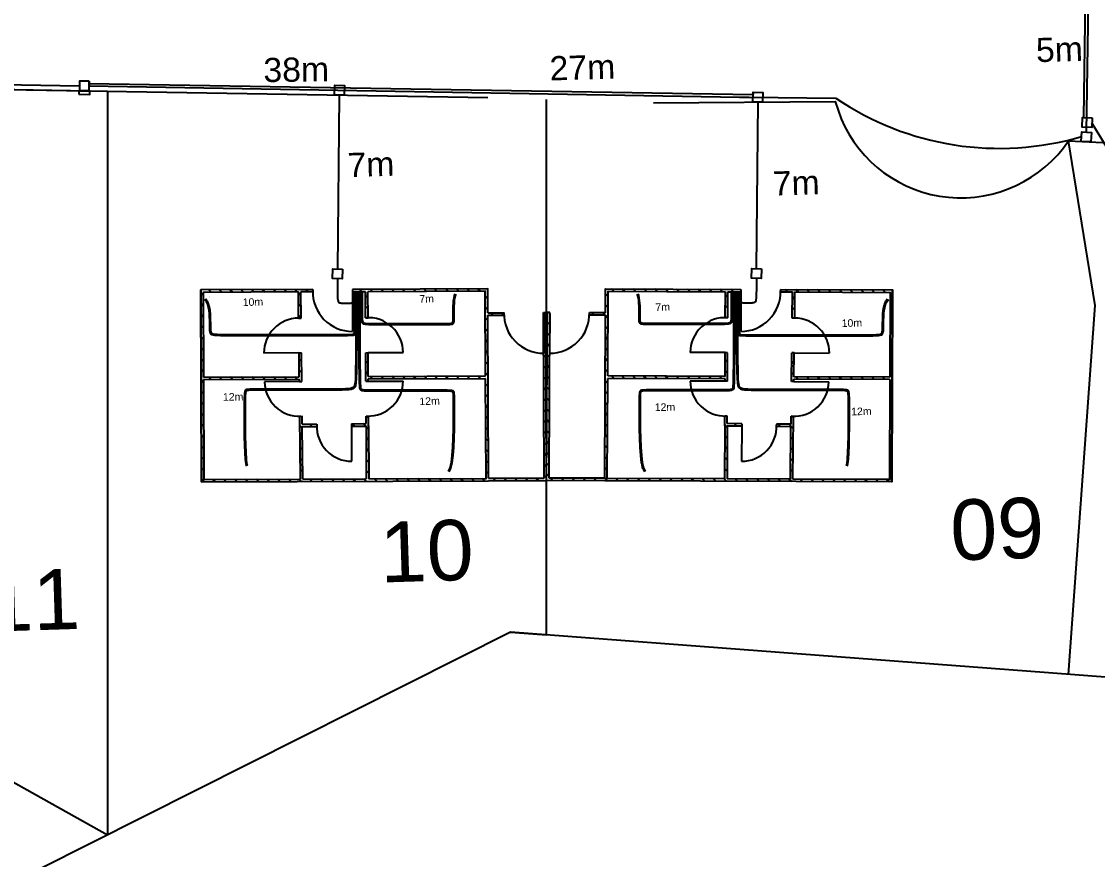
# Model space of a CAD drawing. Header units: millimetres. Extents: x 190 to 398, y 11 to 188.
# Drawn here: x 274.01 to 318.52, y 122.03 to 156.69 of the extents above; entities that cross this region are included whole.
import ezdxf

# ---------------------------------------------------------------- set-up
doc = ezdxf.new("R2010")
doc.units = ezdxf.units.MM
for name, color, linetype in [('cint', 94, 'Continuous'), ('cpri', 36, 'Continuous'), ('csec', 170, 'Continuous'), ('urbanizacion', 7, 'Continuous')]:
    doc.layers.add(name, color=color, linetype=linetype)
doc.styles.get("Standard").update_dxf_attribs({"font": 'arial.ttf'})
pattern_1 = [(314.77233, (151.9985, 523.12673), (0.22539672, 0.22361254), [])]
pattern_2 = [(314.77233, (153.18443, 523.12673), (0.22539672, 0.22361254), [])]

msp = doc.modelspace()

# ---------------------------------------------------------------- hatches: boundary and pattern name
at = {"layer": 'urbanizacion'}
h = msp.add_hatch(dxfattribs=at)
h.set_pattern_fill('ANSI31', color=256, scale=0.1, angle=-90.2277)
h.set_pattern_definition(pattern_2)
h.paths.add_polyline_path([(281.535, 141.883), (281.551, 137.748), (285.549, 137.764), (285.519, 140.358), (285.619, 140.36), (285.622, 140.029), (286.219, 140.036), (286.219, 139.936), (285.624, 139.929), (285.649, 137.764), (286.543, 137.768), (286.546, 137.668), (281.451, 137.647), (281.42, 145.586), (286.053, 145.605), (286.053, 145.505), (285.559, 145.503), (285.571, 144.421), (285.471, 144.42), (285.459, 145.502), (281.52, 145.487), (281.534, 141.983), (285.5, 141.998), (285.488, 142.98), (285.588, 142.982), (285.602, 141.8), (285.502, 141.798), (285.5, 141.898)])
h = msp.add_hatch(dxfattribs=at)
h.set_pattern_fill('ANSI31', color=256, scale=0.1, angle=-90.2277)
h.set_pattern_definition(pattern_2)
h.paths.add_polyline_path([(288.353, 141.91), (288.354, 141.81), (288.254, 141.809), (288.249, 142.991), (288.349, 142.992), (288.353, 142.01), (291.441, 142.022), (291.442, 141.922)])
h.paths.add_polyline_path([(288.339, 145.514), (288.343, 144.439, 0.017288), (288.243, 144.435), (288.239, 145.513), (287.693, 145.511), (287.693, 145.611), (291.41, 145.626), (291.411, 145.526)])
h.paths.add_polyline_path([(286.546, 137.668), (286.543, 137.768), (288.27, 137.775), (288.261, 139.958), (287.66, 139.952), (287.659, 140.052), (288.261, 140.058), (288.259, 140.369), (288.359, 140.37), (288.361, 139.959), (288.37, 137.775), (291.477, 137.787), (291.478, 137.687)])
h.paths.add_polyline_path([(291.411, 145.526), (291.41, 145.626), (293.292, 145.634), (293.296, 144.643), (293.965, 144.646, 0.015248), (293.966, 144.546), (293.296, 144.543), (293.323, 137.795), (295.632, 137.804), (295.605, 144.552), (295.605, 144.658), (295.705, 144.653), (295.732, 137.704), (293.323, 137.695), (291.478, 137.687), (291.477, 137.787), (293.223, 137.794), (293.207, 141.929), (291.442, 141.922), (291.441, 142.022), (293.206, 142.029), (293.192, 145.533)])
h = msp.add_hatch(dxfattribs=at)
h.set_pattern_fill('ANSI31', color=256, scale=0.1, angle=-90.2277)
h.set_pattern_definition(pattern_1)
h.paths.add_polyline_path([(303.111, 141.91), (303.111, 141.81), (303.211, 141.809), (303.216, 142.991), (303.116, 142.992), (303.112, 142.01), (300.024, 142.022), (300.023, 141.922)])
h.paths.add_polyline_path([(303.126, 145.514), (303.122, 144.439, -0.017288), (303.222, 144.435), (303.226, 145.513), (303.772, 145.511), (303.772, 145.611), (300.054, 145.626), (300.054, 145.526)])
h.paths.add_polyline_path([(304.919, 137.668), (304.922, 137.768), (303.195, 137.775), (303.204, 139.958), (303.805, 139.952), (303.806, 140.052), (303.204, 140.058), (303.205, 140.369), (303.105, 140.37), (303.104, 139.959), (303.095, 137.775), (299.988, 137.787), (299.987, 137.687)])
h.paths.add_polyline_path([(300.054, 145.526), (300.054, 145.626), (298.173, 145.634), (298.169, 144.643), (297.499, 144.646, -0.015248), (297.499, 144.546), (298.169, 144.543), (298.142, 137.795), (295.833, 137.804), (295.86, 144.552), (295.86, 144.658), (295.76, 144.653), (295.732, 137.704), (298.141, 137.695), (299.987, 137.687), (299.988, 137.787), (298.242, 137.794), (298.258, 141.929), (300.023, 141.922), (300.024, 142.022), (298.259, 142.029), (298.273, 145.533)])
h = msp.add_hatch(dxfattribs=at)
h.set_pattern_fill('ANSI31', color=256, scale=0.1, angle=-90.2277)
h.set_pattern_definition(pattern_1)
h.paths.add_polyline_path([(309.93, 141.883), (309.914, 137.748), (305.916, 137.764), (305.946, 140.358), (305.846, 140.36), (305.842, 140.029), (305.246, 140.036), (305.245, 139.936), (305.841, 139.929), (305.816, 137.764), (304.922, 137.768), (304.919, 137.668), (310.013, 137.647), (310.045, 145.586), (305.412, 145.605), (305.412, 145.505), (305.906, 145.503), (305.893, 144.421), (305.993, 144.42), (306.006, 145.502), (309.945, 145.487), (309.931, 141.983), (305.965, 141.998), (305.977, 142.98), (305.877, 142.982), (305.863, 141.8), (305.963, 141.798), (305.965, 141.898)])

# ---------------------------------------------------------------- linework, layer by layer
at = {"layer": 'cint'}
for points in [[(287.812, 145.513), (287.812, 144.953), (287.812, 144.526), (287.811, 144.214), (287.809, 143.998), (287.806, 143.86), (287.801, 143.781), (287.794, 143.742), (287.785, 143.725), (287.772, 143.714), (287.746, 143.706), (287.698, 143.7), (287.617, 143.696), (287.493, 143.693), (287.316, 143.692), (287.077, 143.692), (286.765, 143.691), (286.375, 143.691), (285.922, 143.691), (285.427, 143.691), (284.91, 143.691), (284.391, 143.691), (283.89, 143.691), (283.429, 143.691), (283.027, 143.691), (282.699, 143.692), (282.441, 143.692), (282.244, 143.695), (282.1, 143.699), (281.998, 143.706), (281.929, 143.716), (281.885, 143.73), (281.856, 143.749), (281.835, 143.774), (281.819, 143.806), (281.807, 143.845), (281.8, 143.894), (281.795, 143.955), (281.793, 144.027), (281.792, 144.114), (281.792, 144.216), (281.791, 144.333), (281.789, 144.461), (281.781, 144.596), (281.767, 144.733), (281.743, 144.866), (281.708, 144.99), (281.659, 145.101), (281.594, 145.193)], [(281.769, 145.296), (281.77, 145.296)], [(281.769, 145.276), (281.771, 145.276)], [(287.836, 145.513), (287.836, 144.319), (287.835, 143.402), (287.832, 142.725), (287.827, 142.249), (287.818, 141.936), (287.805, 141.748), (287.786, 141.647), (287.762, 141.595), (287.729, 141.558), (287.684, 141.531), (287.62, 141.512), (287.532, 141.499), (287.414, 141.491), (287.259, 141.487), (287.062, 141.485), (286.818, 141.485), (286.523, 141.485), (286.188, 141.485), (285.827, 141.485), (285.454, 141.485), (285.082, 141.485), (284.724, 141.485), (284.396, 141.485), (284.109, 141.485), (283.875, 141.485), (283.691, 141.484), (283.55, 141.482), (283.446, 141.478), (283.372, 141.472), (283.322, 141.463), (283.29, 141.45), (283.268, 141.432), (283.252, 141.409), (283.24, 141.374), (283.231, 141.32), (283.225, 141.24), (283.222, 141.128), (283.22, 140.977), (283.219, 140.779), (283.219, 140.528), (283.219, 140.223), (283.221, 139.879), (283.224, 139.521), (283.231, 139.17), (283.243, 138.85), (283.261, 138.582), (283.285, 138.39), (283.318, 138.296)], [(287.856, 145.513), (287.856, 144.318), (287.855, 143.4), (287.852, 142.722), (287.846, 142.243), (287.837, 141.928), (287.823, 141.738), (287.804, 141.634), (287.778, 141.58), (287.745, 141.542), (287.698, 141.513), (287.632, 141.493), (287.542, 141.479), (287.422, 141.471), (287.265, 141.467), (287.067, 141.465), (286.821, 141.465), (286.525, 141.465), (286.19, 141.465), (285.828, 141.465), (285.455, 141.465), (285.083, 141.465), (284.726, 141.465), (284.398, 141.465), (284.113, 141.465), (283.88, 141.465), (283.698, 141.464), (283.559, 141.462), (283.456, 141.459), (283.384, 141.453), (283.336, 141.444), (283.305, 141.432), (283.285, 141.415), (283.27, 141.394), (283.258, 141.36), (283.25, 141.308), (283.245, 141.231), (283.242, 141.121), (283.24, 140.971), (283.239, 140.776), (283.239, 140.527), (283.239, 140.223), (283.241, 139.882), (283.244, 139.525), (283.251, 139.176), (283.262, 138.858), (283.278, 138.592), (283.301, 138.402), (283.332, 138.31)], [(287.876, 145.513), (287.876, 144.318), (287.875, 143.399), (287.872, 142.718), (287.866, 142.238), (287.856, 141.92), (287.842, 141.727), (287.822, 141.621), (287.795, 141.565), (287.76, 141.525), (287.712, 141.495), (287.644, 141.474), (287.552, 141.46), (287.43, 141.451), (287.272, 141.447), (287.072, 141.445), (286.824, 141.445), (286.527, 141.445), (286.191, 141.445), (285.829, 141.445), (285.456, 141.445), (285.084, 141.445), (284.727, 141.445), (284.4, 141.445), (284.116, 141.445), (283.885, 141.445), (283.704, 141.444), (283.567, 141.442), (283.466, 141.439), (283.396, 141.434), (283.349, 141.425), (283.32, 141.414), (283.301, 141.399), (283.287, 141.378), (283.277, 141.346), (283.269, 141.296), (283.264, 141.221), (283.261, 141.113), (283.26, 140.966), (283.259, 140.773), (283.259, 140.526), (283.259, 140.224), (283.261, 139.884), (283.264, 139.53), (283.27, 139.183), (283.28, 138.866), (283.296, 138.602), (283.318, 138.414), (283.346, 138.324)], [(287.986, 145.512), (287.986, 144.229), (287.987, 143.256), (287.988, 142.549), (287.991, 142.065), (287.997, 141.76), (288.004, 141.591), (288.015, 141.513), (288.029, 141.484), (288.048, 141.467), (288.077, 141.454), (288.122, 141.445), (288.187, 141.439), (288.279, 141.435), (288.404, 141.433), (288.567, 141.432), (288.773, 141.432), (289.027, 141.432), (289.317, 141.432), (289.631, 141.432), (289.958, 141.432), (290.285, 141.432), (290.598, 141.432), (290.887, 141.432), (291.137, 141.432), (291.341, 141.432), (291.5, 141.432), (291.621, 141.43), (291.708, 141.427), (291.77, 141.422), (291.81, 141.415), (291.835, 141.405), (291.851, 141.392), (291.863, 141.374), (291.872, 141.345), (291.878, 141.297), (291.882, 141.222), (291.885, 141.113), (291.886, 140.963), (291.887, 140.764), (291.887, 140.508), (291.886, 140.193), (291.883, 139.836), (291.875, 139.46), (291.86, 139.087), (291.834, 138.74), (291.796, 138.44), (291.742, 138.211), (291.671, 138.075)], [(288.095, 145.512), (288.095, 145.133), (288.096, 144.841), (288.097, 144.623), (288.1, 144.468), (288.105, 144.365), (288.112, 144.3), (288.122, 144.264), (288.136, 144.243), (288.154, 144.228), (288.182, 144.217), (288.225, 144.21), (288.289, 144.204), (288.379, 144.201), (288.501, 144.199), (288.661, 144.199), (288.864, 144.199), (289.113, 144.199), (289.399, 144.199), (289.709, 144.199), (290.03, 144.199), (290.351, 144.199), (290.658, 144.199), (290.94, 144.199), (291.183, 144.199), (291.379, 144.199), (291.53, 144.199), (291.643, 144.2), (291.724, 144.203), (291.778, 144.206), (291.811, 144.212), (291.831, 144.22), (291.842, 144.231), (291.85, 144.244), (291.856, 144.263), (291.86, 144.288), (291.863, 144.322), (291.864, 144.366), (291.865, 144.422), (291.866, 144.492), (291.866, 144.577), (291.866, 144.679), (291.867, 144.793), (291.87, 144.913), (291.876, 145.035), (291.885, 145.152), (291.9, 145.259), (291.919, 145.351), (291.946, 145.422)], [(303.37, 145.512), (303.37, 145.133), (303.369, 144.841), (303.368, 144.623), (303.365, 144.468), (303.36, 144.365), (303.352, 144.3), (303.342, 144.264), (303.329, 144.243), (303.31, 144.228), (303.283, 144.217), (303.24, 144.21), (303.176, 144.204), (303.086, 144.201), (302.964, 144.199), (302.804, 144.199), (302.601, 144.199), (302.352, 144.199), (302.066, 144.199), (301.756, 144.199), (301.435, 144.199), (301.114, 144.199), (300.807, 144.199), (300.525, 144.199), (300.282, 144.199), (300.086, 144.199), (299.934, 144.199), (299.821, 144.2), (299.741, 144.203), (299.687, 144.206), (299.653, 144.212), (299.634, 144.22), (299.623, 144.231), (299.615, 144.244), (299.609, 144.263), (299.605, 144.288), (299.602, 144.322), (299.6, 144.366), (299.599, 144.422), (299.599, 144.492), (299.599, 144.577), (299.599, 144.679), (299.598, 144.793), (299.595, 144.913), (299.589, 145.035), (299.579, 145.152), (299.565, 145.259), (299.545, 145.351), (299.519, 145.422)], [(303.479, 145.512), (303.479, 144.229), (303.478, 143.256), (303.476, 142.549), (303.473, 142.065), (303.468, 141.76), (303.461, 141.591), (303.45, 141.513), (303.436, 141.484), (303.416, 141.467), (303.387, 141.454), (303.343, 141.445), (303.278, 141.439), (303.185, 141.435), (303.061, 141.433), (302.898, 141.432), (302.691, 141.432), (302.438, 141.432), (302.148, 141.432), (301.833, 141.432), (301.506, 141.432), (301.18, 141.432), (300.866, 141.432), (300.578, 141.432), (300.327, 141.432), (300.124, 141.432), (299.965, 141.432), (299.844, 141.43), (299.756, 141.427), (299.695, 141.422), (299.655, 141.415), (299.63, 141.405), (299.614, 141.392), (299.602, 141.374), (299.593, 141.345), (299.587, 141.297), (299.583, 141.222), (299.58, 141.113), (299.579, 140.963), (299.578, 140.764), (299.578, 140.508), (299.579, 140.193), (299.581, 139.836), (299.589, 139.46), (299.605, 139.087), (299.631, 138.74), (299.669, 138.44), (299.723, 138.211), (299.794, 138.075)], [(303.589, 145.513), (303.589, 144.318), (303.59, 143.399), (303.593, 142.718), (303.599, 142.238), (303.608, 141.92), (303.623, 141.727), (303.643, 141.621), (303.67, 141.565), (303.705, 141.525), (303.753, 141.495), (303.821, 141.474), (303.913, 141.46), (304.035, 141.451), (304.193, 141.447), (304.393, 141.445), (304.64, 141.445), (304.937, 141.445), (305.274, 141.445), (305.635, 141.445), (306.009, 141.445), (306.381, 141.445), (306.738, 141.445), (307.065, 141.445), (307.349, 141.445), (307.58, 141.445), (307.761, 141.444), (307.898, 141.442), (307.999, 141.439), (308.069, 141.434), (308.115, 141.425), (308.145, 141.414), (308.164, 141.399), (308.177, 141.378), (308.188, 141.346), (308.195, 141.296), (308.2, 141.221), (308.203, 141.113), (308.205, 140.966), (308.206, 140.773), (308.206, 140.526), (308.205, 140.224), (308.204, 139.884), (308.201, 139.53), (308.195, 139.183), (308.184, 138.866), (308.169, 138.602), (308.147, 138.414), (308.118, 138.324)], [(303.609, 145.513), (303.609, 144.318), (303.61, 143.4), (303.613, 142.722), (303.618, 142.243), (303.628, 141.928), (303.641, 141.738), (303.661, 141.634), (303.686, 141.58), (303.72, 141.542), (303.767, 141.513), (303.832, 141.493), (303.923, 141.479), (304.043, 141.471), (304.2, 141.467), (304.398, 141.465), (304.644, 141.465), (304.94, 141.465), (305.275, 141.465), (305.636, 141.465), (306.01, 141.465), (306.382, 141.465), (306.739, 141.465), (307.067, 141.465), (307.352, 141.465), (307.585, 141.465), (307.767, 141.464), (307.906, 141.462), (308.009, 141.459), (308.081, 141.453), (308.129, 141.444), (308.16, 141.432), (308.18, 141.415), (308.195, 141.394), (308.206, 141.36), (308.215, 141.308), (308.22, 141.231), (308.223, 141.121), (308.225, 140.971), (308.226, 140.776), (308.226, 140.527), (308.225, 140.223), (308.224, 139.882), (308.221, 139.525), (308.214, 139.176), (308.203, 138.858), (308.186, 138.592), (308.163, 138.402), (308.133, 138.31)], [(303.629, 145.513), (303.629, 144.319), (303.63, 143.402), (303.632, 142.725), (303.638, 142.249), (303.647, 141.936), (303.66, 141.748), (303.678, 141.647), (303.703, 141.595), (303.735, 141.558), (303.78, 141.531), (303.844, 141.512), (303.933, 141.499), (304.051, 141.491), (304.206, 141.487), (304.403, 141.485), (304.647, 141.485), (304.942, 141.485), (305.277, 141.485), (305.637, 141.485), (306.011, 141.485), (306.383, 141.485), (306.74, 141.485), (307.069, 141.485), (307.356, 141.485), (307.589, 141.485), (307.773, 141.484), (307.914, 141.482), (308.019, 141.478), (308.093, 141.472), (308.143, 141.463), (308.175, 141.45), (308.197, 141.432), (308.213, 141.409), (308.225, 141.374), (308.234, 141.32), (308.24, 141.24), (308.243, 141.128), (308.245, 140.977), (308.246, 140.779), (308.246, 140.528), (308.245, 140.223), (308.244, 139.879), (308.24, 139.521), (308.233, 139.17), (308.222, 138.85), (308.204, 138.582), (308.18, 138.39), (308.147, 138.296)], [(303.653, 145.513), (303.653, 144.953), (303.653, 144.526), (303.654, 144.214), (303.656, 143.998), (303.659, 143.86), (303.664, 143.781), (303.671, 143.742), (303.68, 143.725), (303.693, 143.714), (303.719, 143.706), (303.767, 143.7), (303.848, 143.696), (303.972, 143.693), (304.148, 143.692), (304.388, 143.692), (304.7, 143.691), (305.09, 143.691), (305.543, 143.691), (306.038, 143.691), (306.555, 143.691), (307.074, 143.691), (307.574, 143.691), (308.036, 143.691), (308.438, 143.691), (308.766, 143.692), (309.024, 143.692), (309.22, 143.695), (309.365, 143.699), (309.467, 143.706), (309.536, 143.716), (309.58, 143.73), (309.608, 143.749), (309.63, 143.774), (309.646, 143.806), (309.657, 143.845), (309.665, 143.894), (309.67, 143.955), (309.672, 144.027), (309.673, 144.114), (309.673, 144.216), (309.674, 144.333), (309.676, 144.461), (309.684, 144.596), (309.698, 144.733), (309.721, 144.866), (309.756, 144.99), (309.805, 145.101), (309.871, 145.193)]]:
    msp.add_lwpolyline(points, dxfattribs=at)
for points in [[(287.792, 145.513), (287.792, 144.953), (287.792, 144.526), (287.791, 144.214), (287.789, 143.998), (287.786, 143.861), (287.781, 143.783), (287.775, 143.748), (287.769, 143.738), (287.762, 143.732), (287.742, 143.725), (287.696, 143.72), (287.616, 143.716), (287.493, 143.713), (287.316, 143.712), (287.077, 143.712), (286.765, 143.711), (286.375, 143.711), (285.922, 143.711), (285.427, 143.711), (284.91, 143.711), (284.391, 143.711), (283.89, 143.711), (283.429, 143.711), (283.027, 143.711), (282.699, 143.712), (282.441, 143.712), (282.245, 143.715), (282.101, 143.719), (282, 143.726), (281.934, 143.735), (281.894, 143.748), (281.87, 143.765), (281.852, 143.785), (281.838, 143.813), (281.827, 143.85), (281.82, 143.897), (281.815, 143.956), (281.813, 144.028), (281.812, 144.114), (281.812, 144.216, 0.000513), (281.812, 144.216), (281.811, 144.333, 0.004425), (281.811, 144.333), (281.809, 144.462, 0.008303), (281.809, 144.462), (281.801, 144.598, 0.012493), (281.801, 144.599), (281.787, 144.735, 0.017769), (281.787, 144.737), (281.763, 144.869, 0.025035), (281.763, 144.871), (281.728, 144.996, 0.035466), (281.727, 144.998), (281.678, 145.109, 0.050126), (281.676, 145.112), (281.61, 145.204)], [(287.772, 145.513), (287.772, 144.953), (287.772, 144.526), (287.771, 144.214), (287.769, 143.999), (287.766, 143.862), (287.761, 143.785), (287.756, 143.755), (287.753, 143.75), (287.752, 143.749), (287.737, 143.745), (287.694, 143.739), (287.615, 143.736), (287.492, 143.733), (287.316, 143.732), (287.077, 143.732), (286.765, 143.731), (286.375, 143.731), (285.922, 143.731), (285.427, 143.731), (284.91, 143.731), (284.391, 143.731), (283.89, 143.731), (283.429, 143.731), (283.027, 143.731), (282.699, 143.732), (282.441, 143.732), (282.245, 143.735), (282.102, 143.739), (282.002, 143.745), (281.938, 143.755), (281.903, 143.767), (281.883, 143.78), (281.868, 143.797), (281.856, 143.82), (281.847, 143.854), (281.839, 143.899), (281.835, 143.957), (281.833, 144.028), (281.832, 144.114), (281.832, 144.216, 0.000513), (281.832, 144.216), (281.831, 144.333, 0.004425), (281.831, 144.334), (281.829, 144.462, 0.008303), (281.828, 144.464), (281.821, 144.599, 0.012493), (281.821, 144.601), (281.807, 144.737, 0.017769), (281.806, 144.74), (281.783, 144.873, 0.025035), (281.782, 144.877), (281.747, 145.001, 0.035466), (281.745, 145.006), (281.696, 145.117, 0.050126), (281.692, 145.124), (281.627, 145.216)], [(287.966, 145.512), (287.966, 144.229), (287.967, 143.256, 0.000416), (287.967, 143.256), (287.968, 142.549, 0.001046), (287.968, 142.549), (287.971, 142.065, 0.002607), (287.971, 142.065), (287.977, 141.76, 0.007102), (287.977, 141.759), (287.984, 141.59, 0.023031), (287.984, 141.588), (287.995, 141.51, 0.079692), (287.997, 141.504), (288.011, 141.475, 0.097046), (288.016, 141.469), (288.035, 141.452, 0.07764), (288.04, 141.449), (288.069, 141.436, 0.053423), (288.073, 141.434), (288.118, 141.425, 0.027705), (288.12, 141.425), (288.185, 141.419, 0.013378), (288.186, 141.419), (288.279, 141.415, 0.006294), (288.279, 141.415), (288.404, 141.413, 0.002769), (288.404, 141.413), (288.567, 141.412, 0.000966), (288.567, 141.412), (288.773, 141.412), (289.027, 141.412), (289.317, 141.412), (289.631, 141.412), (289.958, 141.412), (290.285, 141.412), (290.598, 141.412), (290.887, 141.412), (291.137, 141.412), (291.341, 141.412), (291.5, 141.412), (291.62, 141.41), (291.707, 141.407), (291.767, 141.403), (291.804, 141.396), (291.825, 141.388), (291.836, 141.379), (291.844, 141.366), (291.852, 141.341), (291.858, 141.295), (291.862, 141.221), (291.865, 141.113), (291.866, 140.963), (291.867, 140.764), (291.867, 140.508), (291.866, 140.193), (291.863, 139.837), (291.855, 139.461), (291.84, 139.088), (291.814, 138.742), (291.776, 138.444), (291.723, 138.218), (291.653, 138.084)], [(288.006, 145.512), (288.006, 144.229), (288.007, 143.256), (288.008, 142.55), (288.011, 142.066), (288.017, 141.761), (288.024, 141.592), (288.034, 141.519), (288.045, 141.496), (288.059, 141.484), (288.084, 141.473), (288.125, 141.465), (288.188, 141.459), (288.28, 141.455), (288.404, 141.453), (288.567, 141.452), (288.773, 141.452), (289.027, 141.452), (289.317, 141.452), (289.631, 141.452), (289.958, 141.452), (290.285, 141.452), (290.598, 141.452), (290.887, 141.452), (291.137, 141.452), (291.341, 141.452, -0.000761), (291.341, 141.452), (291.5, 141.452, -0.002212), (291.5, 141.452), (291.621, 141.45, -0.005123), (291.621, 141.45), (291.709, 141.447, -0.011196), (291.71, 141.447), (291.771, 141.442, -0.024214), (291.773, 141.442), (291.813, 141.435, -0.05003), (291.817, 141.434), (291.842, 141.424, -0.078801), (291.848, 141.421), (291.864, 141.408, -0.07664), (291.868, 141.403), (291.88, 141.385, -0.071148), (291.882, 141.38), (291.891, 141.351, -0.040383), (291.891, 141.347), (291.898, 141.299, -0.018413), (291.898, 141.298), (291.902, 141.223, -0.008267), (291.902, 141.222), (291.905, 141.114, -0.00372), (291.905, 141.113), (291.906, 140.963, -0.001588), (291.906, 140.963), (291.907, 140.764, -0.000543), (291.907, 140.764), (291.907, 140.508, -0.000403), (291.907, 140.508), (291.906, 140.193, -0.001735), (291.906, 140.193), (291.903, 139.836, -0.003259), (291.903, 139.836), (291.895, 139.46, -0.00513), (291.895, 139.459), (291.88, 139.086, -0.008029), (291.88, 139.086), (291.854, 138.738, -0.013396), (291.854, 138.737), (291.815, 138.438, -0.02558), (291.815, 138.436), (291.761, 138.207, -0.06321), (291.76, 138.202), (291.688, 138.066)], [(288.055, 145.512), (288.055, 145.133, 0.000428), (288.055, 145.133), (288.056, 144.841, 0.001272), (288.056, 144.841), (288.057, 144.623, 0.003047), (288.057, 144.622), (288.06, 144.468, 0.00701), (288.06, 144.466), (288.065, 144.363, 0.016508), (288.065, 144.36), (288.073, 144.296, 0.039644), (288.074, 144.29), (288.084, 144.253, 0.077314), (288.089, 144.242), (288.103, 144.221, 0.078794), (288.111, 144.212), (288.129, 144.197, 0.074698), (288.14, 144.191), (288.167, 144.18, 0.048955), (288.175, 144.178), (288.218, 144.17, 0.024767), (288.222, 144.17), (288.285, 144.164, 0.011827), (288.287, 144.164), (288.377, 144.161, 0.005531), (288.378, 144.161), (288.5, 144.159, 0.002424), (288.501, 144.159), (288.661, 144.159, 0.000843), (288.661, 144.159), (288.864, 144.159), (289.113, 144.159), (289.399, 144.159), (289.709, 144.159), (290.03, 144.159), (290.351, 144.159), (290.658, 144.159), (290.94, 144.159), (291.183, 144.159), (291.379, 144.159, 0.000642), (291.379, 144.159), (291.531, 144.159, 0.001905), (291.531, 144.159), (291.644, 144.16, 0.00455), (291.644, 144.16), (291.725, 144.163, 0.010415), (291.727, 144.163), (291.781, 144.167, 0.024209), (291.784, 144.167), (291.818, 144.173, 0.05552), (291.827, 144.175), (291.846, 144.183, 0.093438), (291.858, 144.191), (291.87, 144.202, 0.072763), (291.877, 144.211), (291.885, 144.225, 0.052735), (291.888, 144.232), (291.894, 144.251, 0.035362), (291.895, 144.256), (291.899, 144.282, 0.020564), (291.9, 144.285), (291.903, 144.319, 0.011241), (291.903, 144.32), (291.904, 144.364, 0.005852), (291.904, 144.365), (291.905, 144.421, 0.002784), (291.905, 144.422), (291.906, 144.491, 0.00103), (291.906, 144.492), (291.906, 144.577), (291.906, 144.679), (291.907, 144.792), (291.91, 144.912), (291.916, 145.032), (291.925, 145.148), (291.939, 145.252), (291.958, 145.34), (291.983, 145.408)], [(288.075, 145.512), (288.075, 145.133, 0.000428), (288.075, 145.133), (288.076, 144.841, 0.001272), (288.076, 144.841), (288.077, 144.623, 0.003047), (288.077, 144.623), (288.08, 144.468, 0.00701), (288.08, 144.467), (288.085, 144.364, 0.016508), (288.085, 144.362), (288.092, 144.298, 0.039644), (288.093, 144.295), (288.103, 144.258, 0.077314), (288.106, 144.253), (288.119, 144.232, 0.078794), (288.124, 144.228), (288.142, 144.213, 0.074698), (288.147, 144.21), (288.175, 144.199, 0.048955), (288.179, 144.198), (288.221, 144.19, 0.024767), (288.223, 144.19), (288.287, 144.184, 0.011827), (288.288, 144.184), (288.378, 144.181, 0.005531), (288.379, 144.181), (288.501, 144.179, 0.002424), (288.501, 144.179), (288.661, 144.179, 0.000843), (288.661, 144.179), (288.864, 144.179), (289.113, 144.179), (289.399, 144.179), (289.709, 144.179), (290.03, 144.179), (290.351, 144.179), (290.658, 144.179), (290.94, 144.179), (291.183, 144.179), (291.379, 144.179, 0.000642), (291.379, 144.179), (291.53, 144.179, 0.001905), (291.531, 144.179), (291.644, 144.18, 0.00455), (291.644, 144.18), (291.724, 144.183, 0.010415), (291.725, 144.183), (291.779, 144.187, 0.024209), (291.781, 144.187), (291.815, 144.192, 0.05552), (291.819, 144.194), (291.838, 144.202, 0.093438), (291.845, 144.206), (291.856, 144.216, 0.072763), (291.859, 144.221), (291.867, 144.235, 0.052735), (291.869, 144.238), (291.875, 144.257, 0.035362), (291.875, 144.26), (291.88, 144.285, 0.020564), (291.88, 144.287), (291.883, 144.32, 0.011241), (291.883, 144.321), (291.884, 144.365, 0.005852), (291.884, 144.366), (291.885, 144.421, 0.002784), (291.885, 144.422), (291.886, 144.492, 0.00103), (291.886, 144.492), (291.886, 144.577), (291.886, 144.679), (291.887, 144.793), (291.89, 144.913), (291.896, 145.034), (291.905, 145.15), (291.919, 145.256), (291.939, 145.345), (291.965, 145.415)], [(303.41, 145.512), (303.41, 145.133, -0.000428), (303.41, 145.133), (303.409, 144.841, -0.001272), (303.409, 144.841), (303.408, 144.623, -0.003047), (303.408, 144.622), (303.405, 144.468, -0.00701), (303.405, 144.466), (303.4, 144.363, -0.016508), (303.4, 144.36), (303.392, 144.296, -0.039644), (303.391, 144.29), (303.381, 144.253, -0.077314), (303.376, 144.242), (303.362, 144.221, -0.078794), (303.354, 144.212), (303.335, 144.197, -0.074698), (303.325, 144.191), (303.297, 144.18, -0.048955), (303.29, 144.178), (303.247, 144.17, -0.024767), (303.243, 144.17), (303.179, 144.164, -0.011827), (303.177, 144.164), (303.087, 144.161, -0.005531), (303.086, 144.161), (302.964, 144.159, -0.002424), (302.964, 144.159), (302.804, 144.159, -0.000843), (302.804, 144.159), (302.601, 144.159), (302.352, 144.159), (302.066, 144.159), (301.756, 144.159), (301.435, 144.159), (301.114, 144.159), (300.807, 144.159), (300.525, 144.159), (300.282, 144.159), (300.086, 144.159, -0.000642), (300.086, 144.159), (299.934, 144.159, -0.001905), (299.934, 144.159), (299.821, 144.16, -0.00455), (299.82, 144.16), (299.74, 144.163, -0.010415), (299.738, 144.163), (299.684, 144.167, -0.024209), (299.68, 144.167), (299.647, 144.173, -0.05552), (299.638, 144.175), (299.619, 144.183, -0.093438), (299.606, 144.191), (299.595, 144.202, -0.072763), (299.588, 144.211), (299.58, 144.225, -0.052735), (299.577, 144.232), (299.571, 144.251, -0.035362), (299.57, 144.256), (299.565, 144.282, -0.020564), (299.565, 144.285), (299.562, 144.319, -0.011241), (299.562, 144.32), (299.56, 144.364, -0.005852), (299.56, 144.365), (299.559, 144.421, -0.002784), (299.559, 144.422), (299.559, 144.491, -0.00103), (299.559, 144.492), (299.559, 144.577), (299.559, 144.679), (299.558, 144.792), (299.555, 144.912), (299.549, 145.032), (299.54, 145.148), (299.526, 145.252), (299.507, 145.34), (299.481, 145.408)], [(303.39, 145.512), (303.39, 145.133, -0.000428), (303.39, 145.133), (303.389, 144.841, -0.001272), (303.389, 144.841), (303.388, 144.623, -0.003047), (303.388, 144.623), (303.385, 144.468, -0.00701), (303.385, 144.467), (303.38, 144.364, -0.016508), (303.38, 144.362), (303.372, 144.298, -0.039644), (303.372, 144.295), (303.362, 144.258, -0.077314), (303.359, 144.253), (303.345, 144.232, -0.078794), (303.341, 144.228), (303.323, 144.213, -0.074698), (303.318, 144.21), (303.29, 144.199, -0.048955), (303.286, 144.198), (303.243, 144.19, -0.024767), (303.241, 144.19), (303.178, 144.184, -0.011827), (303.177, 144.184), (303.087, 144.181, -0.005531), (303.086, 144.181), (302.964, 144.179, -0.002424), (302.964, 144.179), (302.804, 144.179, -0.000843), (302.804, 144.179), (302.601, 144.179), (302.352, 144.179), (302.066, 144.179), (301.756, 144.179), (301.435, 144.179), (301.114, 144.179), (300.807, 144.179), (300.525, 144.179), (300.282, 144.179), (300.086, 144.179, -0.000642), (300.086, 144.179), (299.934, 144.179, -0.001905), (299.934, 144.179), (299.821, 144.18, -0.00455), (299.821, 144.18), (299.74, 144.183, -0.010415), (299.74, 144.183), (299.686, 144.187, -0.024209), (299.684, 144.187), (299.65, 144.192, -0.05552), (299.646, 144.194), (299.626, 144.202, -0.093438), (299.62, 144.206), (299.609, 144.216, -0.072763), (299.605, 144.221), (299.598, 144.235, -0.052735), (299.596, 144.238), (299.59, 144.257, -0.035362), (299.589, 144.26), (299.585, 144.285, -0.020564), (299.585, 144.287), (299.582, 144.32, -0.011241), (299.582, 144.321), (299.58, 144.365, -0.005852), (299.58, 144.366), (299.579, 144.421, -0.002784), (299.579, 144.422), (299.579, 144.492, -0.00103), (299.579, 144.492), (299.579, 144.577), (299.579, 144.679), (299.578, 144.793), (299.575, 144.913), (299.569, 145.034), (299.56, 145.15), (299.545, 145.256), (299.526, 145.345), (299.5, 145.415)], [(303.459, 145.512), (303.459, 144.229), (303.458, 143.256), (303.456, 142.55), (303.453, 142.066), (303.448, 141.761), (303.441, 141.592), (303.43, 141.519), (303.419, 141.496), (303.405, 141.484), (303.381, 141.473), (303.34, 141.465), (303.276, 141.459), (303.185, 141.455), (303.061, 141.453), (302.898, 141.452), (302.691, 141.452), (302.438, 141.452), (302.148, 141.452), (301.833, 141.452), (301.506, 141.452), (301.18, 141.452), (300.866, 141.452), (300.578, 141.452), (300.327, 141.452), (300.124, 141.452, 0.000761), (300.124, 141.452), (299.965, 141.452, 0.002212), (299.965, 141.452), (299.844, 141.45, 0.005123), (299.844, 141.45), (299.756, 141.447, 0.011196), (299.755, 141.447), (299.694, 141.442, 0.024214), (299.692, 141.442), (299.651, 141.435, 0.05003), (299.648, 141.434), (299.622, 141.424, 0.078801), (299.617, 141.421), (299.601, 141.408, 0.07664), (299.597, 141.403), (299.585, 141.385, 0.071148), (299.583, 141.38), (299.574, 141.351, 0.040383), (299.573, 141.347), (299.567, 141.299, 0.018413), (299.567, 141.298), (299.563, 141.223, 0.008267), (299.563, 141.222), (299.56, 141.114, 0.00372), (299.56, 141.113), (299.559, 140.963, 0.001588), (299.559, 140.963), (299.558, 140.764, 0.000543), (299.558, 140.764), (299.558, 140.508, 0.000403), (299.558, 140.508), (299.559, 140.193, 0.001735), (299.559, 140.193), (299.561, 139.836, 0.003259), (299.561, 139.836), (299.57, 139.46, 0.00513), (299.57, 139.459), (299.585, 139.086, 0.008029), (299.585, 139.086), (299.611, 138.738, 0.013396), (299.611, 138.737), (299.649, 138.438, 0.02558), (299.65, 138.436), (299.703, 138.207, 0.06321), (299.705, 138.202), (299.776, 138.066)], [(303.499, 145.512), (303.499, 144.229), (303.498, 143.256, -0.000416), (303.498, 143.256), (303.496, 142.549, -0.001046), (303.496, 142.549), (303.493, 142.065, -0.002607), (303.493, 142.065), (303.488, 141.76, -0.007102), (303.488, 141.759), (303.48, 141.59, -0.023031), (303.48, 141.588), (303.47, 141.51, -0.079692), (303.468, 141.504), (303.453, 141.475, -0.097046), (303.449, 141.469), (303.43, 141.452, -0.07764), (303.424, 141.449), (303.396, 141.436, -0.053423), (303.391, 141.434), (303.347, 141.425, -0.027705), (303.345, 141.425), (303.28, 141.419, -0.013378), (303.278, 141.419), (303.186, 141.415, -0.006294), (303.186, 141.415), (303.061, 141.413, -0.002769), (303.061, 141.413), (302.898, 141.412, -0.000966), (302.898, 141.412), (302.691, 141.412), (302.438, 141.412), (302.148, 141.412), (301.833, 141.412), (301.506, 141.412), (301.18, 141.412), (300.866, 141.412), (300.578, 141.412), (300.327, 141.412), (300.124, 141.412), (299.965, 141.412), (299.845, 141.41), (299.757, 141.407), (299.698, 141.403), (299.66, 141.396), (299.64, 141.388), (299.629, 141.379), (299.62, 141.366), (299.613, 141.341), (299.607, 141.295), (299.603, 141.221), (299.6, 141.113), (299.599, 140.963), (299.598, 140.764), (299.598, 140.508), (299.599, 140.193), (299.601, 139.837), (299.609, 139.461), (299.625, 139.088), (299.651, 138.742), (299.689, 138.444), (299.742, 138.218), (299.812, 138.084)], [(303.673, 145.513), (303.673, 144.953), (303.673, 144.526), (303.674, 144.214), (303.676, 143.998), (303.679, 143.861), (303.684, 143.783), (303.69, 143.748), (303.696, 143.738), (303.703, 143.732), (303.723, 143.725), (303.769, 143.72), (303.849, 143.716), (303.972, 143.713), (304.149, 143.712), (304.388, 143.712), (304.7, 143.711), (305.09, 143.711), (305.543, 143.711), (306.038, 143.711), (306.555, 143.711), (307.074, 143.711), (307.574, 143.711), (308.036, 143.711), (308.438, 143.711), (308.766, 143.712), (309.024, 143.712), (309.22, 143.715), (309.364, 143.719), (309.465, 143.726), (309.531, 143.735), (309.571, 143.748), (309.595, 143.765), (309.613, 143.785), (309.627, 143.813), (309.638, 143.85), (309.645, 143.897), (309.65, 143.956), (309.652, 144.028), (309.653, 144.114), (309.653, 144.216, -0.000513), (309.653, 144.216), (309.654, 144.333, -0.004425), (309.654, 144.333), (309.656, 144.462, -0.008303), (309.656, 144.462), (309.664, 144.598, -0.012493), (309.664, 144.599), (309.678, 144.735, -0.017769), (309.678, 144.737), (309.702, 144.869, -0.025035), (309.702, 144.871), (309.737, 144.996, -0.035466), (309.738, 144.998), (309.787, 145.109, -0.050126), (309.789, 145.112), (309.854, 145.204)], [(303.693, 145.513), (303.693, 144.953), (303.693, 144.526), (303.694, 144.214), (303.696, 143.999), (303.699, 143.862), (303.704, 143.785), (303.709, 143.755), (303.712, 143.75), (303.713, 143.749), (303.727, 143.745), (303.77, 143.739), (303.849, 143.736), (303.972, 143.733), (304.149, 143.732), (304.388, 143.732), (304.7, 143.731), (305.09, 143.731), (305.543, 143.731), (306.038, 143.731), (306.555, 143.731), (307.074, 143.731), (307.574, 143.731), (308.036, 143.731), (308.438, 143.731), (308.766, 143.732), (309.024, 143.732), (309.22, 143.735), (309.363, 143.739), (309.463, 143.745), (309.526, 143.755), (309.562, 143.767), (309.582, 143.78), (309.596, 143.797), (309.608, 143.82), (309.618, 143.854), (309.625, 143.899), (309.63, 143.957), (309.632, 144.028), (309.633, 144.114), (309.633, 144.216, -0.000513), (309.633, 144.216), (309.634, 144.333, -0.004425), (309.634, 144.334), (309.636, 144.462, -0.008303), (309.636, 144.464), (309.644, 144.599, -0.012493), (309.644, 144.601), (309.658, 144.737, -0.017769), (309.658, 144.74), (309.682, 144.873, -0.025035), (309.683, 144.877), (309.718, 145.001, -0.035466), (309.72, 145.006), (309.769, 145.117, -0.050126), (309.773, 145.124), (309.838, 145.216)]]:
    msp.add_lwpolyline(points, format="xyb", dxfattribs=at)
at = {"layer": 'cpri'}
for p, q in [((276.412, 154.228), (276.411, 154.028)), ((276.812, 154.224), (276.81, 154.024))]:
    msp.add_line(p, q, dxfattribs=at)
for points in [[(318.145, 158.342), (318.057, 152.118)], [(268.381, 154.165), (276.411, 154.028)], [(276.81, 154.024), (303.707, 153.556)], [(303.707, 153.556), (304.107, 153.56)], [(304.107, 153.56), (307.691, 153.518)]]:
    msp.add_lwpolyline(points, dxfattribs=at)
for points in [[(276.812, 154.224), (276.412, 154.228), (276.409, 153.828), (276.809, 153.824)], [(276.382, 153.678), (276.832, 153.674), (276.834, 153.824), (276.384, 153.828)], [(318.243, 151.706), (317.844, 151.732), (317.871, 152.131), (318.27, 152.105)]]:
    msp.add_lwpolyline(points, close=True, dxfattribs=at)
msp.add_arc((314.456, 163.504), 12.062, 235.8837, 286.3808, dxfattribs=at)
at = {"layer": 'csec'}
for p, q in [((287.088, 146.452), (287.159, 153.646)), ((304.273, 153.767), (304.267, 153.567)), ((304.42, 146.464), (304.479, 153.362)), ((322.074, 146.227), (318.291, 152.504))]:
    msp.add_line(p, q, dxfattribs=at)
for points in [[(317.954, 152.715), (318.024, 157.592)], [(276.811, 154.124), (304.267, 153.667)], [(287.075, 146.052), (287.075, 145.795), (287.075, 145.591), (287.077, 145.434), (287.08, 145.316), (287.084, 145.231), (287.09, 145.172), (287.1, 145.132), (287.112, 145.105), (287.127, 145.085), (287.146, 145.07), (287.167, 145.059), (287.191, 145.052), (287.217, 145.047), (287.244, 145.045), (287.273, 145.044), (287.302, 145.044), (287.332, 145.044), (287.363, 145.044), (287.394, 145.044), (287.425, 145.044), (287.455, 145.044), (287.486, 145.044), (287.516, 145.044), (287.545, 145.044), (287.574, 145.044), (287.602, 145.045), (287.628, 145.046), (287.653, 145.049), (287.675, 145.054), (287.696, 145.062), (287.713, 145.072), (287.728, 145.086), (287.739, 145.105), (287.748, 145.129), (287.754, 145.161), (287.758, 145.203), (287.761, 145.258), (287.762, 145.326), (287.763, 145.411), (287.763, 145.513)], [(304.408, 146.064), (304.408, 145.803), (304.408, 145.596), (304.406, 145.436), (304.403, 145.317), (304.399, 145.231), (304.393, 145.172), (304.383, 145.132), (304.371, 145.105), (304.356, 145.085), (304.337, 145.07), (304.316, 145.059), (304.292, 145.051), (304.266, 145.047), (304.239, 145.045), (304.21, 145.044), (304.181, 145.044), (304.151, 145.044), (304.12, 145.044), (304.089, 145.044), (304.058, 145.044), (304.028, 145.044), (303.997, 145.044), (303.967, 145.044), (303.938, 145.044), (303.909, 145.044), (303.881, 145.044), (303.855, 145.046), (303.83, 145.049), (303.808, 145.054), (303.787, 145.062), (303.77, 145.072), (303.755, 145.086), (303.744, 145.104), (303.735, 145.129), (303.729, 145.161), (303.725, 145.203), (303.722, 145.258), (303.721, 145.326), (303.72, 145.41), (303.72, 145.513)]]:
    msp.add_lwpolyline(points, dxfattribs=at)
for points in [[(287.359, 153.64), (286.959, 153.652), (286.972, 154.052), (287.371, 154.04)], [(304.661, 153.355), (304.261, 153.367), (304.273, 153.767), (304.673, 153.755)], [(318.298, 152.704), (318.285, 152.304), (317.885, 152.317), (317.898, 152.717)], [(287.288, 146.446), (287.276, 146.046), (286.876, 146.058), (286.888, 146.458)], [(304.62, 146.458), (304.608, 146.058), (304.208, 146.07), (304.22, 146.47)]]:
    msp.add_lwpolyline(points, close=True, dxfattribs=at)
at = {"layer": 'urbanizacion'}
for p, q in [((268.38, 153.965), (277.558, 153.809)), ((277.558, 153.809), (277.558, 123.044)), ((295.732, 131.321), (295.732, 153.469)), ((317.325, 151.756), (322.114, 151.503)), ((285.558, 145.603), (285.558, 145.604)), ((286.053, 145.605), (286.053, 145.505)), ((287.693, 145.611), (287.693, 145.511)), ((303.772, 145.611), (303.772, 145.511)), ((305.412, 145.605), (305.412, 145.505)), ((305.907, 145.603), (305.907, 145.604)), ((285.471, 144.42), (285.459, 145.502)), ((285.571, 144.421), (285.559, 145.503)), ((287.693, 145.511), (287.7, 143.871)), ((288.243, 144.431), (288.239, 145.513)), ((288.343, 144.432), (288.339, 145.514)), ((303.122, 144.432), (303.126, 145.514)), ((303.222, 144.431), (303.226, 145.513)), ((303.772, 145.511), (303.765, 143.871)), ((305.893, 144.421), (305.906, 145.503)), ((305.993, 144.42), (306.006, 145.502)), ((285.471, 144.42), (285.571, 144.421)), ((288.243, 144.431), (288.343, 144.432)), ((293.296, 144.643), (293.965, 144.646)), ((293.296, 144.543), (293.966, 144.546)), ((295.605, 144.552), (295.605, 144.658)), ((295.605, 144.658), (295.705, 144.653)), ((295.605, 144.608), (295.611, 142.968)), ((295.632, 137.804), (295.605, 144.552)), ((295.729, 138.656), (295.705, 144.653)), ((295.732, 137.704), (295.705, 144.653)), ((295.732, 137.704), (295.76, 144.653)), ((295.736, 138.656), (295.76, 144.653)), ((295.86, 144.658), (295.76, 144.653)), ((295.833, 137.804), (295.86, 144.552)), ((295.86, 144.608), (295.853, 142.968)), ((295.86, 144.552), (295.86, 144.658)), ((298.169, 144.543), (297.499, 144.546)), ((298.169, 144.643), (297.5, 144.646)), ((303.222, 144.431), (303.122, 144.432)), ((305.993, 144.42), (305.893, 144.421)), ((285.477, 142.981), (284.038, 142.975)), ((285.488, 142.98), (285.588, 142.982)), ((285.5, 141.998), (285.488, 142.98)), ((285.602, 141.8), (285.588, 142.982)), ((288.249, 142.991), (288.349, 142.992)), ((288.254, 141.809), (288.249, 142.991)), ((288.349, 142.992), (289.796, 142.998)), ((288.353, 142.01), (288.349, 142.992)), ((303.116, 142.992), (301.668, 142.998)), ((303.112, 142.01), (303.116, 142.992)), ((303.216, 142.991), (303.116, 142.992)), ((303.211, 141.809), (303.216, 142.991)), ((305.863, 141.8), (305.877, 142.982)), ((305.977, 142.98), (305.877, 142.982)), ((305.965, 141.998), (305.977, 142.98)), ((305.988, 142.981), (307.427, 142.975)), ((288.347, 142.01), (293.206, 142.029)), ((303.117, 142.01), (298.259, 142.029)), ((281.534, 141.983), (285.5, 141.998)), ((281.535, 141.883), (285.5, 141.898)), ((285.502, 141.798), (284.062, 141.782)), ((285.502, 141.798), (285.5, 141.898)), ((285.502, 141.798), (285.602, 141.8)), ((288.254, 141.809), (288.354, 141.81)), ((288.348, 141.91), (293.207, 141.929)), ((288.354, 141.81), (288.353, 141.91)), ((288.354, 141.81), (289.794, 141.815)), ((303.117, 141.91), (298.258, 141.929)), ((303.111, 141.81), (301.671, 141.815)), ((303.111, 141.81), (303.111, 141.91)), ((303.211, 141.809), (303.111, 141.81)), ((305.963, 141.798), (305.863, 141.8)), ((305.963, 141.798), (305.965, 141.898)), ((305.963, 141.798), (307.403, 141.782)), ((309.931, 141.983), (305.965, 141.998)), ((309.93, 141.883), (305.965, 141.898)), ((285.519, 140.358), (285.619, 140.36)), ((285.549, 137.764), (285.519, 140.358)), ((285.622, 140.029), (285.619, 140.36)), ((288.259, 140.369), (288.359, 140.37)), ((288.261, 140.058), (288.259, 140.369)), ((288.361, 139.959), (288.359, 140.37)), ((303.104, 139.959), (303.105, 140.37)), ((303.205, 140.369), (303.105, 140.37)), ((303.204, 140.058), (303.205, 140.369)), ((305.842, 140.029), (305.846, 140.36)), ((305.946, 140.358), (305.846, 140.36)), ((305.916, 137.764), (305.946, 140.358)), ((285.622, 140.029), (286.219, 140.036)), ((285.624, 139.929), (286.22, 139.936)), ((285.649, 137.764), (285.624, 139.929)), ((286.219, 140.036), (286.219, 139.936)), ((287.659, 140.052), (288.261, 140.058)), ((287.659, 140.052), (287.66, 139.952)), ((287.66, 139.952), (288.261, 139.958)), ((287.66, 139.942), (287.665, 138.502)), ((288.261, 139.959), (288.27, 137.775)), ((288.361, 139.959), (288.37, 137.775)), ((303.104, 139.959), (303.095, 137.775)), ((303.204, 139.959), (303.195, 137.775)), ((303.806, 140.052), (303.204, 140.058)), ((303.805, 139.952), (303.204, 139.958)), ((303.805, 139.942), (303.799, 138.502)), ((303.806, 140.052), (303.805, 139.952)), ((305.246, 140.036), (305.245, 139.936)), ((305.841, 139.929), (305.245, 139.936)), ((305.842, 140.029), (305.246, 140.036)), ((305.816, 137.764), (305.841, 139.929)), ((293.323, 137.795), (295.632, 137.804)), ((293.323, 137.695), (295.732, 137.704)), ((298.141, 137.695), (295.732, 137.704)), ((298.142, 137.795), (295.833, 137.804))]:
    msp.add_line(p, q, dxfattribs=at)
msp.add_lwpolyline([(317.924, 182.385), (336.518, 180.389), (336.149, 151.846), (333.15, 128.486), (316.501, 129.748), (294.235, 131.435), (263.862, 116.153, -0.147461), (254.078, 108.27, 68.774158)], format="xyb", dxfattribs=at)
for points in [[(268.38, 153.965), (293.299, 153.541)], [(300.149, 153.33), (307.668, 153.386), (307.917, 152.665)], [(317.325, 129.685), (318.43, 144.939), (317.325, 151.756)], [(286.053, 145.605), (281.42, 145.586), (281.451, 137.647), (293.323, 137.695)], [(293.296, 144.643), (293.292, 145.634), (287.693, 145.611)], [(305.412, 145.605), (310.045, 145.586), (310.013, 137.647), (298.141, 137.695)], [(298.169, 144.643), (298.173, 145.634), (303.772, 145.611)], [(285.459, 145.502), (281.52, 145.487), (281.534, 141.983)], [(286.053, 145.505), (285.559, 145.503)], [(288.239, 145.513), (287.693, 145.511)], [(293.206, 142.029), (293.192, 145.533), (288.339, 145.514)], [(298.259, 142.029), (298.273, 145.533), (303.126, 145.514)], [(303.226, 145.513), (303.772, 145.511)], [(305.412, 145.505), (305.906, 145.503)], [(306.006, 145.502), (309.945, 145.487), (309.931, 141.983)], [(293.323, 137.795), (293.296, 144.543)], [(298.142, 137.795), (298.169, 144.543)], [(281.535, 141.883), (281.551, 137.748), (285.549, 137.764)], [(288.37, 137.775), (293.223, 137.794), (293.207, 141.929)], [(303.095, 137.775), (298.242, 137.794), (298.258, 141.929)], [(309.93, 141.883), (309.914, 137.748), (305.916, 137.764)], [(285.649, 137.764), (288.27, 137.775)], [(305.816, 137.764), (303.195, 137.775)], [(294.235, 131.435), (295.732, 131.321), (295.732, 137.201)], [(267.457, 128.701), (277.558, 123.044)]]:
    msp.add_lwpolyline(points, dxfattribs=at)
for points in [[(281.42, 145.586), (281.451, 137.647), (281.451, 137.647), (281.42, 145.586)], [(310.045, 145.586), (310.013, 137.647), (310.013, 137.647), (310.045, 145.586)]]:
    msp.add_lwpolyline(points, close=True, dxfattribs=at)
for centre, radius, start, end in [((312.869, 154.776), 5.383, 203.0816, 325.8821), ((287.693, 145.511), 1.64, 178.4806, 270.2277), ((303.772, 145.511), 1.64, 269.7723, 1.5194), ((285.477, 142.981), 1.44, 90.2277, 180.2277), ((288.349, 142.992), 1.447, 0.2277, 94.1895), ((295.605, 144.608), 1.64, 178.4806, 270.2277), ((295.86, 144.608), 1.64, 269.7723, 1.5194), ((303.116, 142.992), 1.447, 85.8105, 179.7723), ((305.988, 142.981), 1.44, 359.7723, 89.7723), ((285.502, 141.798), 1.44, 180.6658, 272.656), ((288.354, 141.81), 1.44, 268.2378, 0.2277), ((303.111, 141.81), 1.44, 179.7723, 271.7622), ((305.963, 141.798), 1.44, 267.344, 359.3342), ((287.66, 139.942), 1.44, 177.8303, 270.2277), ((303.805, 139.942), 1.44, 269.7723, 2.1697)]:
    msp.add_arc(centre, radius, start, end, dxfattribs=at)

# ---------------------------------------------------------------- texts
at = {"layer": 'cint'}
for s, rotation, p in [('10m', 1.796, (283.161, 144.918)), ('7m', 1.7996, (290.467, 145.056)), ('7m', 1.7996, (300.235, 144.716)), ('10m', 1.796, (307.939, 144.051)), ('12m', 0.8303, (282.34, 141.002)), ('12m', 1.7996, (290.469, 140.821)), ('12m', 0.8303, (300.204, 140.578)), ('12m', 1.7996, (308.332, 140.396))]:
    msp.add_text(s, height=0.3125, rotation=rotation, dxfattribs=at).set_placement(p)
at = {"layer": 'cpri'}
msp.add_text('38m', height=1, rotation=0.8766, dxfattribs=at).set_placement((284.021, 154.18))
at = {"layer": 'csec'}
for s, p in [('5m', (315.991, 155.005)), ('27m', (295.869, 154.248)), ('7m', (287.507, 150.25)), ('7m', (305.102, 149.484))]:
    msp.add_text(s, height=1, rotation=1.7996, dxfattribs=at).set_placement(p)
at = {"layer": 'urbanizacion'}
for s, p in [('09', (312.469, 134.398)), ('10', (288.864, 133.483)), ('11', (272.574, 131.448))]:
    msp.add_text(s, height=2.5, rotation=1.7996, dxfattribs=at).set_placement(p)

doc.saveas('drawing.dxf')
